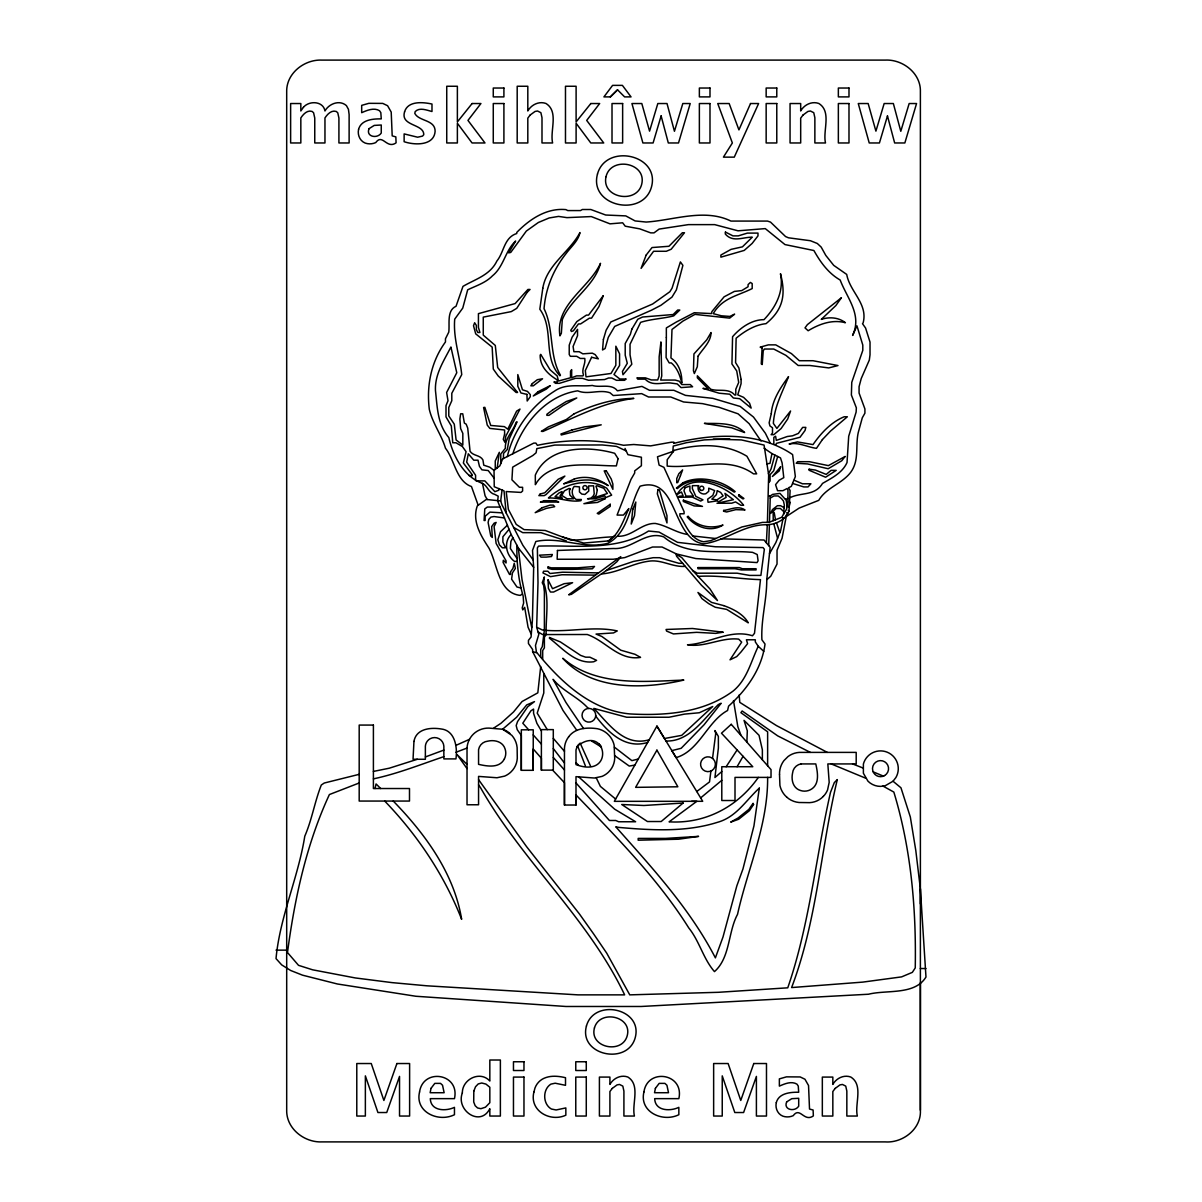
<?xml version="1.0" encoding="UTF-8"?>
<svg xmlns="http://www.w3.org/2000/svg" width="1202" height="1202" viewBox="0 0 1202 1202"><rect width="100%" height="100%" fill="white"/><g stroke="black" fill="none" stroke-linecap="round" stroke-linejoin="round"><path stroke-width="1.5" d="M521.322 770.317L521.322 729.809L533.237 729.809L533.237 770.317L521.322 770.317L521.322 735.474L517.236 729.674L516.184 725.572L517.551 721.576L527.738 706.731L534.499 701.607L526.686 704.913L516.65 717.218L502.631 729.223L511.797 735.323A21.29 21.29 0 0 1 517.13 747.629L517.281 758.192A20.344 20.344 0 0 1 511.045 771.864A20.945 20.945 0 0 1 504.585 776.131L496.982 777.754L478.561 776.402L478.561 804.769L467.022 804.769L467.022 750.138C466.661 743.362 469.862 736.616 475.256 732.499A21.681 21.681 0 0 1 488.929 728.096L502.752 729.253A22.012 22.012 0 0 1 509.858 733.4M533.237 770.317L533.237 748.981L541.381 758.222L541.381 770.121L553.296 770.121L553.296 729.614L541.381 729.614L541.381 770.121M767.627 777.393L767.627 779.437C767.477 826.48 747.479 869.286 737.532 914.361C727.946 932.031 730.335 957.648 714.469 971.607C703.245 958.76 699.534 941.286 688.791 927.959C657.599 878.392 616.325 836.953 575.998 794.943L575.998 805.024L564.459 805.039L564.459 782.697L552.604 770.121M893.026 781.24L895.911 777.514A17.76 17.76 0 0 0 887.331 752.242A17.76 17.76 0 0 0 863.382 764.051L863.382 773.232L867.979 781.195A17.76 17.76 0 0 0 880.525 786.393L885.123 785.792L893.026 781.24L900.959 787.791L910.335 816.999L915.789 850.43L920.386 888.939L920.386 1110.212C921.468 1128.798 902.897 1143.192 885.228 1141.9L321.866 1141.9C304.331 1142.636 286.256 1128.588 286.692 1110.212L286.692 91.788C286.196 73.397 304.316 59.304 321.866 60.1L885.228 60.1C902.807 59.183 921.032 73.352 920.386 91.788L920.386 903.904M779.512 774.298L779.918 785.477A22.072 22.072 0 0 0 784.831 795.228L786.754 797.181M769.475 522.149L770.302 495.945L772.646 494.383L779.933 493.376L786.258 500.348L787.055 506.643M768.709 545.603L769.4 524.448M506.147 512.908L504.044 490.882L494.247 486.735L494.022 470.373L499.867 465.82L502.616 458.939L533.778 443.102L535.897 443.102L537.384 445.326C565.571 439.286 595.351 439.076 623.522 445.281L633.77 444.5L650.613 445.882L671.437 442.186L673.856 442.186L673.661 443.433C712.32 433.501 758.507 431.172 792.599 454.581L795.348 476.578L791.337 486.359L788.527 487.802L790.105 490.551L789.038 511.015C785.342 519.865 776.327 524.297 767.161 524.778C744.203 524.042 725.662 541.095 703.531 543.845C671.137 539.322 678.649 474.94 640.095 486.194C629.442 504.87 629.187 532.125 607.896 543.274C583.661 549.735 559.862 536.092 535.822 541.501L532.516 550.411L533.673 567.314L532.411 620.247L531.074 637.03L528.444 640.35L528.444 643.521L532.636 649.531L532.636 651.649L563.017 710.487L576.795 730.35M766.38 542.808L767.297 524.763M767.417 522.374L768.664 474.97L764.066 445.071L741.364 439.917L713.312 439.151M786.649 514.516L782.051 538.286L777.033 550.276L777.033 564.038L770.752 576.239L766.756 579.725C766.876 599.798 760.896 619.571 761.903 639.764L765.028 644.047C761.692 669.063 746.727 689.678 728.592 706.145L727.571 710.502C707.347 721.395 699.248 750.919 676.095 757.621L671.843 750.634L681.173 748.29L704.072 724.761L721.155 703.26L718.27 704.612C703.38 719.187 689.182 741.859 665.998 741.018M516.86 545.242C516.635 562.19 518.347 579.935 523.155 596.042L523.636 603.028L522.224 607.851L522.765 609.895L524.673 607.356L528.054 627.174L531.074 633.935M540.69 666.524L537.82 692.833L522.074 701.517L513.524 711.975L500.933 723.319L493.857 727.991M498.965 488.523L498.8 490.221L494.848 491.678L484.857 480.89L476.383 480.89M766.756 579.725L770.166 547.331L764.051 540.014L720.945 538.827M783.569 514.186L784.35 505.186L783.464 501.039L781.465 498.575L778.145 495.945L773.923 495.945L770.257 498.094M533.177 560.042L522.855 545.287L501.97 504.825L500.678 500.933L502.075 489.875M710.923 770.978L709.511 781.931L696.739 791.532M712.531 758.447L715.716 733.626L714.935 730.546L718.375 736.42L718.375 748.065L714.935 777.529L721.786 771.564M672.759 452.252L673.255 446.062L686.597 442.667L704.387 439.902L729.764 438.835M783.208 517.807L780.579 530.833L775.816 542.628L769.49 553.641M764.066 448.241L771.954 453.605L770.001 463.326L766.756 463.882M920.386 888.939L925.976 977.031C914.797 995.436 886.76 989.622 868.475 994.234L641.117 1006.48L565.932 1006.48L415.892 996.263L337.416 983.987L302.513 975.168L290.689 970.495L281.704 964.906L276.024 958.61C279.781 917.081 298.216 877.535 304.782 836.201C312.039 819.448 314.639 801.899 321.31 785.011L324.255 783.028L359.188 774.328M788.978 507.154L790.105 502.196M746.863 742.1L747.313 730.801L744.023 720.374L759.033 735.308L762.368 749.763L762.368 759.769M774.884 455.062L771.023 469.065L768.439 473.693M777.679 456.475L773.697 470.778L770.091 474.655L770.091 481.01L768.664 482.573M507.334 456.55C513.539 429.76 531.179 405.915 554.347 391.236C566.097 382.942 579.469 386.984 592.301 385.451C600.144 388.006 611.683 383.153 617.392 390.8L641.958 386.398L649.471 390.289L673.841 390.289L685.471 395.383L712.831 398.343L740.222 406.471L753.474 417.034L765.373 433.261L770.076 442.742M512.863 453.74C522.284 424.216 545.678 395.578 577.711 390.83C587.883 395.188 599.362 389.087 610.03 392.784L613.245 395.533L641.688 393.64L648.509 396.991L670.746 396.991L683.577 401.979L702.509 403.632L719.036 407.298L738.073 413.819L749.147 423.675L761.031 441.044M775.936 444.575L776.447 443.343L800.006 437.273L805.055 430.466L805.836 427.386L802.666 427.386L798.368 433.426L792.539 435.815L787.295 436.506L776.312 440.398L775.606 436.221L773.833 437.378L773.833 443.733M698.197 576.389C719.217 575.007 739.681 579.079 760.475 579.634L754.495 633.304L752.482 635.768C730.23 628.721 709.511 643.611 687.499 644.798C704.898 647.728 721.095 637.165 738.674 639.118L741.664 642.123L730.02 659.823L736.706 656.608L741.033 651.95L747.599 643.641L746.412 639.78L755.307 639.78L755.307 641.898L758.252 646.3C750.874 661.761 746.983 679.686 733.13 691.045C703.561 712.936 665.442 715.911 629.878 713.928C590.678 710.247 561.064 682.015 537.069 652.866L532.636 651.649M577.05 746.788L575.998 749.973L575.998 764.622C615.424 779.136 606.89 723.634 577.621 745.856L585.419 765.959M743.061 756.328L737.081 766.726M737.111 749.943L726.143 766.726M700.646 797.903L721.801 780.323M512.863 537.715L510.88 541.456L510.369 548.458L517.16 558.66M656.923 726.098L614.327 801.343L702.719 801.313L656.923 726.098L664.451 738.524L681.714 735.354L712.741 706.536L699.294 712.756L684.569 714.108L669.018 717.233L626.663 717.233L593.833 708.414C608.873 723.935 624.154 747.073 649.17 739.771M577.621 745.856L577.636 745.826A10.232 10.232 0 0 1 579.98 743.392M577.05 746.788L577.636 745.826M562.626 537.009L583.721 543.049L608.963 540.87C619.586 533.418 623.538 519.91 628.841 508.596L623.417 515.087L617.062 515.087L630.975 479.418L634.686 473.002L634.686 470.899L641.402 465.715L641.402 457.241L627.94 454.672L625.025 448.436M468.81 475.466L472.281 475.631L472.281 474.805L463.356 462.995L466.075 451.682L462.379 446.513L455.979 442.772L452.763 442.772L451.306 425.914L446.002 416.899L446.002 405.63L448 400.732L446.618 392.483L456.775 372.74L450.915 347.002C443.899 360.78 434.643 374.348 435.47 390.695C437.318 406.997 437.363 424.321 448.827 437.573C453.094 455.979 463.566 476.683 482.453 483.354C487.621 485.818 488.613 493.015 494.773 494.413L498.184 496.156L497.673 501.159L511.181 534.529C503.247 542.042 506.207 555.429 514.501 561.394L517.341 561.394M568.606 736.886C575.127 727.781 587.447 727.285 597.529 728.743A22.072 22.072 0 0 1 607.295 733.656L609.234 735.594A21.335 21.335 0 0 1 614.147 745.195L614.703 758.447A20.344 20.344 0 0 1 608.482 772.135A20.945 20.945 0 0 1 602.022 776.387L594.419 778.025L575.998 776.657L575.998 805.039M758.342 777.393C737.743 806.782 705.289 824.016 669.093 821.837L696.829 801.313L691.586 801.328M610.361 96.896L617.543 89.819L624.619 96.896L631.035 96.896L622.396 85.372L612.584 85.372L603.93 96.896L610.361 96.896L617.543 89.819M509.077 529.316L502.887 536.768L502.887 542.057L505.561 547.796L502.391 547.796L499.371 544.822L497.838 539.743L500.498 531.78L507.409 525.199M522.029 594.254L520.241 595.396C498.064 593.007 497.523 563.663 488.929 548.067C480.905 535.852 471.74 521.007 477.344 505.847L486.299 499.461L500.678 500.933M626.197 450.93L616.461 446.393L602.307 444.965L554.798 445.071L536.813 448.616L536.092 452.793L532.832 455.498L512.668 467.142L511.932 479.808L519.414 487.291L522.6 487.291L522.6 491.032L520.977 492.414L506.192 491.558L508.371 509.378L516.229 524.388L524.072 529.631L545.197 530.473L570.98 540.149C585.284 540.044 599.272 537.174 613.576 536.843L614.928 535.701L608.287 540.915M606.379 570.514L616.957 561.695L620.773 556.631L568.696 594.81L571.371 594.344L606.379 570.514L633.409 561.454L653.182 557.698L659.537 557.698L678.845 563.287L682.631 563.287M467.052 748.065L455.934 752.272M672.414 451.606L657.479 456.79L659.102 465.114L663.91 467.323L684.088 511.646L684.088 513.765L679.881 513.765L679.881 515.883C686.297 525.529 690.609 539.503 703.621 541.771L710.938 540.615L741.889 526.987L762.549 522.374L768.904 522.374L781.706 517.326L786.589 509.137L787.956 501.85L787.956 490.191L787.1 488.523L782.848 490.701L777.559 490.701L775.56 484.661L779.166 480.244L783.779 477.645L782.111 462.92L780.474 457.887L771.954 453.605M469.471 739.32L455.828 745.42M768.664 495.945L770.302 495.945M443.854 750.093L425.373 756.944M785.537 499.341L787.956 498.424M790.105 497.613C801.524 492.129 814.746 496.186 822.514 483.429C831.769 478.02 842.437 472.882 847.034 462.53L848.702 436.281L856.124 412.076L856.35 407.839L851.377 395.007L851.767 382.311L862.796 350.368L862.796 345.064L856.951 325.847L852.609 335.433C862.36 314.654 847.094 298.291 840.168 280.021C828.388 273.275 820.5 262.276 813.889 250.512L784.981 244.577L765.268 228.605L738.043 230.814L714.664 224.624L688.4 224.624L659.117 229.086L654.008 232.872L650.703 232.872L639.764 228.861L625.205 226.186L622.666 222.791L610 223.842L591.264 216.57L566.938 217.637L558.554 216.405L549.149 217.968L538.391 222.46L526.341 231.054L510.73 252.435L508.656 252.856L515.643 241.031C505.216 250.572 503.893 266.589 492.429 275.859C485.668 282.831 476.217 285.73 467.683 289.802L462.755 308.088L454.717 319.146C453.064 338.047 459.825 356.153 461.733 374.588L451.802 393.294L451.802 400.702L448.782 407.478L448.782 415.952L454.281 424.186L456.099 439.977L462.83 445.04L462.83 433.396L460.636 428.573L459.885 419.047L460.636 413.804L462.755 413.804L464.378 423.074L466.181 424.186L467.728 428.122L470.057 451.276C473.197 456.069 480.124 454.882 482.934 459.945L483.76 465.174L489.785 467.202L494.022 470.373M443.854 756.659C420.399 764.562 397.637 773.712 373.401 778.866M359.188 782.983L329.393 794.552C306.405 844.014 294.61 898.645 287.488 952.525L298.532 965.341L312.655 969.819L355.311 977.947L392.077 982.62L426.875 985.805L578.042 994.865L624.634 994.865C588.003 918.088 522.179 861.098 480.394 787.445L478.561 784.861M417.334 759.273L389.283 768.198L373.401 771.429M638.277 759.033L631.861 760.641L614.447 747.178M634.851 765.073L629.247 766.08L614.673 755.637M617.738 536.242C631.891 536.993 641.372 523.005 655.3 523.441C666.614 525.529 675.93 532.621 687.349 534.424M647.653 742.475C624.995 749.282 608.362 732.589 595.666 716.076M502.331 512.848L489.92 512.112L485.127 516.274L485.127 520.511L484.075 520.511L484.782 508.912L487.351 507.049L500.062 507.049M615.619 799.045L600.399 786.408L596.252 777.859M504.479 517.957L494.037 516.544L490.912 517.115L488.763 519.444L488.117 522.554L490.777 536.002L492.309 537.459L491.678 526.596L494.142 523.17L496.125 522.419L494.082 526.626L496.125 543.439L506.072 560.868L506.072 562.972L503.337 560.282L503.082 562.386L509.528 574.451L510.504 574.451L510.504 571.912L512.923 568.441L514.231 563.302L515.357 568.441L512.443 572.858L511.601 579.154L516.98 587.012L521.097 588.018M685.26 566.367C672.519 567.434 661.16 559.005 648.344 561.274C632.252 563.453 617.558 572.813 601.541 573.925M801.133 763.931L815.782 763.931C817.721 772.57 819.974 784.831 810.358 789.774A12.741 12.741 0 0 1 800.457 790.48C793.019 788.227 791.081 780.008 792.539 773.187A10.262 10.262 0 0 1 801.133 763.886M276.024 950.136L286.692 950.136M920.356 968.511L925.976 968.557M715.731 538.511L692.502 535.942M792.704 483.489L803.792 486.93L808.029 486.93L810.884 483.79L802.485 483.79L794.191 480.214M598.401 572.903L562.626 572.212L549.99 573.519L547.796 571.22L543.574 571.22L542.943 572.903L550.486 576.644L561.98 574.751L595.05 575.127M862.871 767.943L852.564 763.931M873.253 771.879L883.335 776.101M865.68 778.205L831.243 763.931M566.262 540.81L540.795 532.651L522.75 532.651L513.63 527.408M882.974 786.078L893.837 792.073C911.116 848.882 916.315 908.727 915.248 967.926L912.348 972.358L901.62 976.88L862.781 982.109L791.607 987.563C817.044 920.717 820.771 848.537 837.298 779.602L834.308 782.607L830.462 792.479C815.767 857.447 809.532 924.623 787.761 987.819L718.465 992.296L629.758 994.865L606.725 953.171L593.608 933.909L579.499 914.061L526.536 846.599L478.561 779.632M827.337 752.392L776.462 725.572L739.786 702.374L739.185 694.981M692.607 570.454L710.006 588.98L717.474 600.549L701.382 585.179L676.576 556.241L676.14 554.392L681.684 557.503L692.607 570.454L697.145 573.189L737.096 573.189L749.597 575.412L760.896 575.412L764.352 549.239L763.03 547.586L715.4 546.775L677.537 542.342L659.027 532.065L648.539 531.029C616.115 551.643 574.992 544.912 538.586 546.114L537.369 547.857L538 582.775L536.663 627.234L542.387 629.983C567.329 632.913 592.751 625.596 617.257 630.915L613.531 632.928L596.042 634.07L601.902 636.504L620.758 650.192L635.002 654.294L640.546 657.404C618.745 660.875 605.853 640.966 587.282 634.506L542.628 634.566L538.075 631.921M783.148 517.897L784.004 518.362M810.373 752.392L777.709 735.879L742.145 710.968L740.913 712.696L767.627 731.793L767.627 765.749M784.32 507.83L780.594 505.696L777.409 505.696L772.465 509.588L770.602 513.389L776.176 508.506L780.414 508.506L783.854 511.736M591.7 741.078L601.436 747.058M788.227 510.459L789.038 511.015M786.739 512.638L787.55 513.194L786.544 516.379L799.12 508.1L818.742 500.363C826.18 487.516 842.332 483.76 851.016 471.89C859.385 460.141 855.283 445.792 858.243 432.615L862.3 417.785L864.914 413.172L864.914 408.95L859.069 393.039L859.069 386.683L861.248 378.495L869.316 360.074L870.023 354.815L870.023 342.104L865.575 328.026L862.51 323.699L863.141 322.857C868.16 303.715 849.814 291.861 846.704 274.417L833.722 265.372L825.804 255.425L821.176 247.086L817.315 243.48L810.433 240.731L788.467 237.801L785.552 236.554L770.512 222.1L767.507 221.078L730.951 221.078C704.432 208.096 673.676 220.312 646.15 222.054L635.107 220.928L625.776 215.894L605.703 215.023L590.798 209.509L582.339 209.509L580.506 210.575L567.795 210.575L565.902 209.614C546.61 207.766 529.586 219.23 516.74 232.467L516.74 233.519C504.014 237.5 504.179 252.029 496.892 261.014C490.07 275.243 475.241 279.149 462.98 286.376L456.039 306.27C446.498 310.492 449.879 323.924 448.767 332.143L445.461 338.784L445.461 341.954C431.248 361.456 426.349 385.526 429.309 409.341C432.57 423.359 441.495 434.718 445.476 448.226C454.762 459.975 455.964 480.995 471.469 486.54L478.141 505.156M578.883 777.078L614.718 809.231L635.618 821.762L618.669 821.762L615.755 820.485L609.429 820.485L575.998 782.938M758.252 646.3L763.781 651.349M494.022 478.02L488.222 470.553L481.912 469.832L479.463 466.361L478.005 460.186L473.768 460.186L468.314 453.815L466.661 462.124L475.586 475.256L475.586 480.56M575.998 762.699L578.432 765.088M467.022 764.382L457.091 754.631L467.022 768.604M380.673 788.527L376.061 783.929L375.039 788.527M393.249 801.058C425.057 833.752 454.086 873.238 461.643 919.32C444.364 875.251 417.545 835.059 384.7 801.058M588.334 708.489C578.162 696.98 563.032 691.405 553.07 679.325L565.947 702.464L583.496 728.472M564.459 751.325L553.296 738.374M528.67 729.809L522.795 723.213L530.908 710.803L533.568 709.06L533.568 713.297L536.903 723.349L541.381 730.876M533.237 734.918L541.381 744.083M553.296 757.455L564.459 769.986M598.761 743.692L601.03 746.247M533.673 567.314L518.317 547.962L511.181 534.529M531.705 627.459L521.999 579.514L518.317 547.962M553.296 748.561L564.459 762.97M547.256 729.614L537.204 713.132L543.785 692.998L543.785 673.946M487.186 499.461L485.082 495.795L482.453 483.354M580.205 743.242L590.648 766.32M779.888 532.546L776.402 522.63M775.5 519.775L774.223 512.683L773.141 511.676L773.232 520.661M777.574 538.286L773.772 523.711M536.663 627.234L538.812 634.325L535.476 645.474L536.483 652.491M733.49 700.586L737.833 726.684L740.958 735.384M503.368 458.563L503.578 453.334L507.274 449.533L509.152 439.121L517.07 421.842L516.124 422.323C513.134 431.398 504.69 438.354 505.351 448.301L500.783 453.995L500.783 463.521M920.386 982.68L920.386 1110.212M564.459 750.409L564.459 805.039M542.688 659.027L542.688 650.552L544.386 647.863L544.386 637.285L546.099 634.566C545.723 617.422 549.494 598.881 543.725 582.715L544.371 576.945L542.237 582.715L543.68 585.539L544.386 591.865L544.386 629.983L542.282 646.676L540.705 649.441L540.705 656.848M497.192 467.909L499.326 452.298L495.269 460.937L495.269 469.396M779.527 774.298A21.681 21.681 0 0 1 783.929 760.626L788.046 756.539A20.719 20.719 0 0 1 801.584 752.392L856.2 752.392L856.2 763.931L827.832 763.931L829.185 782.352L827.562 789.954A20.945 20.945 0 0 1 823.31 796.43M786.769 797.166A21.29 21.29 0 0 0 799.06 802.5L809.622 802.651A20.344 20.344 0 0 0 823.31 796.415M564.444 750.409A20.719 20.719 0 0 1 568.606 736.886M741.108 379.441L741.078 383.678L737.758 394.842L743.587 397.351L749.567 403.226L751.16 408.094L739.696 398.703L733.37 397.997L729.689 394.196L719.142 393.204L702.93 388.381L708.203 388.877L697.355 377.849L697.355 375.805L710.773 389.253C718.721 391.792 728.607 387.78 734.738 395.007L735.789 395.007L735.789 389.253L738.704 382.431L736.721 370.952L731.943 363.951L732.574 336.725C740.297 327.755 751.776 319.582 763.991 319.672C775.846 307.201 784.11 291.44 780.474 273.725C785.792 293.874 783.809 309.139 766.035 323.654C754.961 324.81 744.549 331.181 736.12 338.228L735.579 362.583L738.899 367.992L741.108 379.441M557.443 550.471L557.157 559.246L613.305 559.246L624.83 557.578L652.536 547.015L662.062 547.015L676.32 553.897L695.868 558.569L757.035 562.581L758.101 560.763L757.23 554.528L752.587 552.364C723.243 549.464 687.98 557.653 663.835 536.948C645.699 530.307 631.516 549.855 613.531 548.503L557.443 550.471M683.382 500.182L683.337 501.474L694.11 505.907L702.479 506.388L683.382 500.182M666.344 337.446L666.088 357.565L669.213 362.929L671.332 362.929C677.312 368.037 680.062 375.7 681.789 383.077C682.24 373.807 679.025 363.335 670.941 357.986L671.993 329.453L682.931 321.099L694.951 314.383L729.674 318.124L734.632 314.143L729.854 316.426L721.41 315.81L713.222 313.647C722.492 297.765 737.788 295.842 752.182 288.57L752.182 283.567L750.394 282.425L748.08 284.604L748.08 286.722L741.769 290.599L734.392 291.41L724.085 296.834L711.945 311.528L711.419 313.587L694.245 312.73L676.395 322.001L666.344 327.921L666.344 337.446M762.083 348.069L761.257 363.936L762.233 364.567L763.225 350.849L764.337 349.031L773.712 349.031L785.928 355.371L798.173 365.483L809.832 365.483L828.734 367.917L837.974 365.558L813.063 360.72L799.3 360.72L791.442 353.613L775.741 344.869L768.333 344.869L760.175 347.153L762.083 348.069M698.557 485.653C696.484 490.491 700.886 495.194 705.799 493.767L708.729 491.348L708.729 488.177L714.619 490.566L712.816 495.464L707.647 499.146L708.053 502.271L716.858 500.918L718.841 501.67L726.143 497.373L724.956 493.361L733.385 499.686L716.993 503.262L731.748 503.187L735.534 501.895L740.913 505.276L743.602 505.276C730.035 487.141 691.766 469.201 676.981 494.548L681.414 491.994L683.142 495.855L678.935 496.306L678.529 497.282L692.292 497.072L700.616 501.069L702.96 499.837L695.823 496.366L692.367 488.658L692.367 485.653L698.557 485.653M462.334 1092.979C455.678 1110.167 480.259 1127.536 489.83 1108.695L489.83 1116.042L500.378 1116.042L500.378 1060.014L489.83 1060.014L489.83 1081.019C480.154 1070.291 462.169 1079.171 462.334 1092.979M725.422 232.061L725.287 234.029C732.814 242.789 742.926 237.034 752.242 237.185L742.43 246.846L731.056 249.37L720.884 255.034L720.884 257.153L744.203 250.422L752.152 243.42L757.981 235.877L757.981 233.098L747.389 233.098L738.268 235.877L732.98 235.877L725.422 232.061M548.112 566.923L548.007 568.321L552.124 569.342L572.242 569.342L592.346 568.786L594.509 566.458L577.621 567.84L551.147 567.84L548.112 566.923M419.558 1091.972C414.675 1112.045 438.354 1122.698 454.461 1114.72L454.461 1107.342C445.837 1111.504 430.692 1111.144 430.301 1098.643L454.461 1098.643C460.141 1073.386 423.059 1067.616 419.558 1091.972M526.927 394.391L527.182 401.002L530.277 396.72L530.277 394.602L527.483 391.416L522.449 389.779L517.807 374.588L517.807 386.233L520.917 392.964L526.927 394.391M548.052 579.905L548.397 588.304L550.426 592.03L553.596 592.03L572.603 582.685L564.189 583.691L552.529 588.695L548.052 579.905M643.926 1091.972C639.058 1112.045 662.738 1122.698 678.845 1114.72L678.845 1107.342C670.22 1111.504 655.075 1111.144 654.684 1098.643L678.845 1098.643C684.524 1073.386 647.442 1067.616 643.926 1091.972M533.928 1092.002C529.09 1110.573 550.035 1122.548 565.841 1115.186L565.841 1107.913L556.12 1109.972L551.448 1109.04C542.673 1104.232 542.418 1089.312 550.937 1084.114L555.189 1083.212L565.511 1085.316L565.511 1077.713C557.878 1075.88 549.284 1075.144 542.207 1079.231A17.219 17.219 0 0 0 534.98 1088.02L533.928 1092.002M603.404 339.4L602.548 349.962L605.102 348.52L608.302 337.326L614.703 326.418L651.529 310.176L660.92 305.293L671.978 297.104L676.38 289.892L682.901 265.341L680.392 261.931L672.068 288.149L669.845 291.755L652.641 304.001L610.826 321.986L606.108 330.265L603.404 339.4M698.046 567.569L697.941 568.726L735.008 568.726L741.243 569.928L756.073 569.928L756.073 568.726L742.31 568.726L739.35 567.569L698.046 567.569M809.126 469.201L809.036 470.237L825.594 477.224L836.216 470.358L831.108 470.358L826.21 474.414L815.422 470.072L809.126 469.201M606.018 176.709C601.165 198.135 636.985 204.52 641.778 183.921C646.631 162.51 610.811 156.125 606.018 176.709M597.319 490.01L596.222 495.134L593.307 498.019L607.386 493.496L603.78 488.282L596.883 485.713L595.967 486.254L597.319 490.01M404.578 111.801C400.146 126.39 424.051 123.626 423.75 134.714L422.533 136.096L417.62 137.208L404.127 133.903L404.127 141.701C414.405 145.217 433.997 146.043 435.109 131.364C435.289 119.494 418.927 121.567 414.795 113.379L415.201 111.576C419.558 107.068 426.86 110.238 431.984 111.501L431.984 104.033C422.924 102.08 407.929 100.637 404.578 111.801M473.813 1091.085L473.708 1101.964L475.151 1105.705L477.54 1107.943L480.89 1108.695L485.473 1107.192L489.83 1102.7L489.83 1087.254L485.908 1084.069L481.717 1083.002L478.231 1083.934L475.541 1086.728L473.813 1091.085M358.572 129.425C357.355 134.864 359.849 140.919 365.183 143.068A14.184 14.184 0 0 0 375.76 142.572C382.597 133.091 386.593 149.529 396.089 142.843L395.834 136.893L392.198 135.871L391.206 112.071L387.585 105.716L382.747 103.402L368.864 103.327L361.682 105.37L361.682 112.688C367.031 110.314 373.972 107.339 379.501 110.704L380.824 112.627L381.259 118.908C372.966 118.713 361.081 119.734 358.572 129.425M632.793 509.287L631.23 524.042L634.506 515.688L635.813 502.045L632.793 509.287M759.303 788.136L753.954 825.864L742.956 868.956L736.826 885.889L723.003 936.989L715.385 957.874C690.053 908.922 652.205 867.754 615.755 826.781L618.684 827.397C651.334 830.282 685.726 832.355 717.339 822.363C736.225 817.24 745.796 800.502 759.303 788.136M776.282 1102.67C775.08 1108.034 777.544 1114.029 782.818 1116.147A14.003 14.003 0 0 0 793.26 1115.651C800.021 1106.276 803.973 1122.518 813.348 1115.922L813.108 1110.032L809.517 1109.04L808.54 1085.511L804.949 1079.231L800.171 1076.947L786.454 1076.857L779.362 1078.885L779.362 1086.127C784.651 1083.783 791.487 1080.823 796.971 1084.159L798.263 1086.067L798.699 1092.257C790.51 1092.077 778.746 1093.084 776.282 1102.67M660.905 342.194L659.147 356.904L659.147 375.971L657.704 379.952L651.364 379.952L645.369 377.849L636.91 377.849L637.736 379.141L645.143 379.141C652.13 386.473 661.491 382.491 670.07 382.927L677.252 383.919L681.053 387.6L692.607 386.743L690.279 384.58L681.804 384.58L679.25 381.199L675.178 380.057L660.664 380.057L661.761 375.971L660.905 342.194M704.537 423.389L731.702 427.822L744.624 432.54C734.347 422.172 718 423.63 704.537 423.389M542.793 288.255L539.818 309.23C554.558 329.303 542.312 357.355 559.937 375.79L560.402 375.144C548.773 354.8 554.272 329.633 544.04 308.644C545.693 288.074 553.431 269.503 566.142 253.502C570.995 246.861 578.297 240.911 579.98 232.542C569.357 252.435 546.715 264.831 542.793 288.255M723.649 510.429L723.544 511.226L726.639 511.977L735.834 509.633L745.045 509.964C737.953 505.201 730.741 509.588 723.649 510.429M698.046 356.213L697.31 366.745L694.35 373.552L693.449 370.817L693.945 353.929L706.746 339.85L711.058 332.548C710.968 341.894 702.749 348.775 698.046 356.213M657.945 489.635L657.329 493.827L666.975 522.945L666.975 515.688L659.387 489.92L657.945 489.635M597.499 173.974C588.619 206.413 642.905 218.013 651.469 187.001C660.349 154.562 606.063 142.948 597.499 173.974M586.441 1025.982C578.432 1055.296 627.459 1065.768 635.197 1037.762C643.22 1008.448 594.179 997.976 586.441 1025.982M594.449 1027.92C589.055 1047.603 622.005 1054.65 627.189 1035.823C632.583 1016.141 599.648 1009.109 594.449 1027.92M562.311 319.597L561.349 333.285L559.937 335.869C555.008 304.391 588.725 288.72 600.504 263.313C594.599 286.121 570.785 298.772 562.311 319.597M738.809 494.698L738.584 495.96L742.971 498.95L743.918 498.484L738.809 494.698M413.954 741.424L413.037 759.273L425.373 759.273L425.373 746.126A9.27 9.27 0 0 1 430.196 738.704L432.329 737.863A9.27 9.27 0 0 1 443.854 746.126L443.854 758.898L455.934 758.898C457.616 747.614 455.182 730.47 441.134 728.968C430.737 727.285 416.177 728.562 413.954 741.424M431.007 1088.366L430.151 1092.723L444.139 1092.723L442.531 1085.241L440.518 1083.378L434.793 1083.378L431.007 1088.366M655.39 1088.366L654.534 1092.723L668.522 1092.723L666.915 1085.241L664.901 1083.378L659.177 1083.378L655.39 1088.366M595.726 715.776L595.366 717.534A6.851 6.851 0 0 1 583.691 719.743A6.851 6.851 0 0 1 587.613 708.534L589.401 708.429A6.851 6.851 0 0 1 595.726 715.776M369.089 128.644C365.498 136.758 377.353 139.116 381.259 133.016L381.259 125.008L374.228 125.414L369.089 128.644M786.664 1101.888C783.118 1109.897 794.838 1112.241 798.699 1106.201L798.699 1098.297L791.757 1098.688L786.664 1101.888M771.293 413.533L769.145 422.819L769.926 425.899L772.495 427.762L772.495 433.051L771.143 434.688L773.788 434.673L781.105 428.558L787.716 418.972L790.585 410.994L776.883 428.438L773.352 423.359C774.404 406.471 782.472 392.107 788.527 376.677C780.579 387.495 772.315 399.86 771.293 413.533M618.083 458.683L616.356 465.88C591.324 466 550.396 458.293 535.356 484.661L535.311 475.121C548.247 445.431 588.124 445.762 614.688 453.304L618.083 458.683M591.594 357.279L585.314 370.577L586.02 376.857L611.007 373.476L615.845 365.273L615.845 346.206L619.571 353.824L619.571 365.468L613.982 374.468L619.841 379.006L626.167 379.006L624.499 380.313L616.491 380.313L611.728 377.999L608.543 377.999L604.606 379.562L588.514 380.268L582.459 378.345L575.518 378.345L559.441 383.333L555.564 383.333L553.897 382.011L557.232 382.011L557.232 379.892C548.458 374.558 539.953 366.865 540.164 355.251L540.705 354.35L550.035 369.75L557.232 375.986L558.464 381.034L570.514 377.774L570.514 371.418L571.656 369.63L571.656 377.774L576.614 375.88L582.97 375.88L583.481 374.964C581.182 369.164 585.81 364.221 584.788 358.451L580.326 358.451L576.675 356.303L570.319 356.303L569.222 354.5L569.222 345.169L572.107 337.206L577.531 329.363L577.531 335.719L573.084 346.476L573.895 351.705L579.184 351.705L582.85 353.839L592.316 353.163L595.155 354.605L598.311 358.842L591.594 357.279M581.167 499.506L580.866 500.678C569.838 502.601 559.366 497.448 548.413 498.004C563.528 483.7 588.063 476.924 606.755 488.222L611.653 495.134L605.793 497.583L604.711 495.765L594.945 498.815L587.538 498.815L591.189 498.019L593.427 495.75L594.239 493.782L593.533 485.818L588.559 485.954L588.77 491.062L584.923 494.458L581.813 494.082L579.454 491.964L579.454 486.885L574.18 486.419C570.875 490.461 571.897 496.486 576.164 499.506L581.167 499.506M549.584 637.526L549.419 638.202C562.371 648.148 575.638 664.375 593.743 661.761L596.583 660.349L589.881 657.178L585.644 657.178L580.656 655.406L560.357 641.928L549.584 637.526M504.6 434.238L503.277 439.361L505.035 442.471L505.757 436.251L520 409.071L516.635 411.114L507.785 429.189L504.404 426.635L490.701 425.448L484.842 407.343L483.595 407.508L487.246 425.087L489.86 428.408L504.6 430L504.6 434.238M717.324 490.777L716.302 494.758L711.869 499.146L716.858 499.867L723.123 495.885L720.659 492.429L717.324 490.777M631.831 329.198L630.374 334.291L625.205 343.532L625.205 355.176L627.294 363.289L622.426 371.463L622.997 374.739L631.801 364.236L630.043 354.875L630.043 344.283L640.621 322.346C651.394 318.921 662.678 318.71 673.706 315.886L679.791 310.041L677.673 310.041L673.165 314.533L642.604 317.012L637.796 319.236L631.831 329.198M661.13 115.918L653.092 142.963L642.89 142.963L631.936 103.537L641.808 103.537L649.561 131.138L657.825 103.537L667.02 103.537L674.442 131.288L682.811 103.537L690.218 103.537L678.514 142.963L668.312 142.963L661.13 115.918M887.467 115.918L879.428 142.963L869.226 142.963L858.273 103.537L868.16 103.537L875.912 131.138L884.161 103.537L893.356 103.537L900.794 131.288L909.163 103.537L916.555 103.537L904.851 142.963L894.649 142.963L887.467 115.918M684.885 487.757L683.983 490.807L686.011 496.095L693.434 496.095L689.903 490.807L689.903 486.059L684.885 487.757M780.594 466.842L779.272 470.868L772.39 476.473L780.594 466.842M552.214 554.528L551.523 556.526L546.264 557.112L540.975 557.112L539.518 555.174L552.214 554.528M396.915 1063.53L383.889 1100.461L371.253 1063.53L356.784 1063.53L356.784 1116.042L365.363 1116.042L365.363 1075.865L377.924 1112.526L386.728 1112.526L399.53 1076.406L399.53 1116.042L409.612 1116.042L409.612 1063.53L396.915 1063.53M753.774 1063.53L740.763 1100.461L728.127 1063.53L713.642 1063.53L713.642 1116.042L722.237 1116.042L722.237 1075.865L734.798 1112.526L743.602 1112.526L756.404 1076.406L756.404 1116.042L766.485 1116.042L766.485 1063.53L753.774 1063.53M527.062 292.462L516.74 308.343L511.286 311.603L483.264 317.118L483.264 335.133L495.299 345.455L497.688 367.542L517.551 392.468L516.094 392.468L498.214 375.971L493.301 369.074L492.174 347.108L475.707 333.855L473.513 325.727L474.64 322.752L476.368 325.426L476.368 329.664L477.795 332.503L479.914 332.503L478.426 327.425L478.426 313.647L515.117 303.58L527.918 289.457L530.037 289.457L527.062 292.462M646.165 255.079L641.087 268.377L653.587 251.278L666.299 251.278L671.182 249.25L684.479 232.752L682.36 232.752L668.928 246.275L652.025 247.552L646.165 255.079M603.254 295.722L598.987 306.57L591.549 318.154L589.431 318.154L580.566 323.939L578.447 323.939L573.414 330.76L571.431 331.497L570.77 330.31L576.81 321.61L586.426 315.104L588.544 315.104L603.254 295.722M680.437 475.661L677.718 482.558L676.741 482.753L676.741 478.516L678.875 473.663L682.616 469.922L680.437 475.661M750.529 103.537L738.929 129.891L729.163 103.537L717.744 103.537L732.364 142.963L723.424 157.146L734.272 157.146L758.612 103.537L750.529 103.537M570.379 488.883L569.357 490.747L569.838 494.969L573.504 498.785L567.059 498.785L561.71 495.359L564.444 490.822L569.162 488.418L570.379 488.883M656.923 750.153L635.618 787.355L677.853 786.784L656.923 750.153M562.22 492.369L559.967 495.975L562.311 498.109L555.054 496.621L558.93 493L561.8 491.633L562.22 492.369M532.321 383.573L530.833 385.812L533.282 385.812L542.553 378.765L537.339 379.697L532.321 383.573M753.549 804.514L749.432 810.659L738.659 819.253L730.696 822.123L738.088 817.976L748.846 809.397L753.098 803.327L753.549 804.514M822.408 439.571L816.458 448.331C807.428 447.189 798.744 442.035 789.098 443.989L797.377 441.915L813.018 444.59C821.011 433.141 831.048 422.202 844.165 416.778L847.35 416.778L830.462 431.142L822.408 439.571M504.389 758.928C499.461 768.544 487.201 766.275 478.561 764.352L478.561 749.702A10.262 10.262 0 0 1 487.817 741.153C494.623 739.576 502.872 741.619 505.11 749.026A12.741 12.741 0 0 1 504.389 758.928M303.415 107.324L300.831 110.96L300.831 103.537L290.629 103.537L290.629 142.963L300.831 142.963L300.831 117.931C303.22 114.295 307.261 109.758 312.114 111.44L313.587 112.763L314.759 118.036L314.759 142.963L324.961 142.963L324.961 117.931C327.365 114.28 331.436 109.803 336.305 111.47L337.762 112.793L338.919 118.036L338.919 142.963L349.121 142.963L349.121 114.551L348.445 109.337L346.416 105.611C339.61 99.571 329.017 103.657 324.961 110.96C323.293 100.938 309.049 100.427 303.415 107.324M841.385 297.78L835.871 305.548L821.282 319.386C829.23 316.697 838.665 317.343 845.397 322.722C832.355 319.236 819.253 324.014 808.15 330.745L805.009 327.891L807.368 324.645L841.385 297.78M674.127 450.404L667.185 459.765L667.185 466.106C695.778 468.81 727.706 455.453 753.504 473.858L756.674 473.858L746.923 456.264C725.257 443.012 697.881 443.628 674.127 450.404M530.172 115.016L527.813 118.142L527.813 142.963L517.191 142.963L517.191 86.259L527.813 86.259L527.813 110.96C531.359 104.709 538.962 100.938 545.963 103.477C559.065 111.591 549.735 130.763 552.62 142.963L541.997 142.963L541.997 117.721L540.885 112.688L537.549 111.005L535.04 111.455L530.172 115.016M803.041 115.016L800.682 118.142L800.682 142.963L790.06 142.963L790.06 103.537L800.682 103.537L800.682 110.96C804.228 104.709 811.831 100.938 818.832 103.477C831.934 111.591 822.604 130.763 825.504 142.963L814.866 142.963L814.866 117.721L813.754 112.688L810.418 111.005L807.909 111.455L803.041 115.016M612.239 1088.426L609.91 1091.521L609.91 1116.042L599.407 1116.042L599.407 1077.082L609.91 1077.082L609.91 1084.414C613.396 1078.239 620.908 1074.513 627.835 1077.022C640.786 1085.045 631.561 1103.992 634.416 1116.042L623.913 1116.042L623.913 1091.085L622.816 1086.112L619.511 1084.459L617.047 1084.895L612.239 1088.426M835.165 1088.426L832.836 1091.521L832.836 1116.042L822.333 1116.042L822.333 1077.082L832.836 1077.082L832.836 1084.414C836.322 1078.239 843.849 1074.513 850.761 1077.022C863.712 1085.045 854.487 1103.992 857.342 1116.042L846.839 1116.042L846.839 1091.085L845.742 1086.112L842.452 1084.459L839.973 1084.895L835.165 1088.426M472.101 103.537L457.376 121.913L457.376 86.259L446.738 86.259L446.738 142.963L457.376 142.963L457.376 123.25L472.055 142.963L484.977 142.963L467.969 120.41L480.92 103.537L472.101 103.537M590.828 103.537L576.104 121.913L576.104 86.259L565.481 86.259L565.481 142.963L576.104 142.963L576.104 123.25L590.798 142.963L603.72 142.963L586.696 120.41L599.663 103.537L590.828 103.537M845.066 456.505L841.821 460.697L828.163 468.75L807.639 463.942L796.22 463.236L797.662 461.688L809.307 461.688L828.388 465.625L845.066 456.505M540.209 493.992L538.872 495.63L544.175 495.63L546.024 494.608L564.88 476.082L558.194 479.282L544.776 492.775L540.209 493.992M731.237 724.31L721.485 733.205L752.768 766.726L721.786 766.726L721.801 800.517L735.008 800.517L735.008 777.393L771.023 777.393L771.023 769.626L731.237 724.31M538.015 391.747L533.282 395.984L546.294 389.117L550.276 385.647L538.015 391.747M683.097 803.041L661.19 821.522L647.427 821.522L621.719 804.499L643.911 805.49L683.097 803.041M683.006 482.783L676.395 488.072L677.387 488.553C693.253 473.964 718.571 481.536 734.212 492.129L735.143 491.633C722.117 480.064 699.113 474.91 683.006 482.783M552.8 409.837L546.865 414.269L546.865 415.336L548.983 415.336L562.912 405.69L576.78 397.952L566.307 401.498L552.8 409.837M573.985 413.894L566.307 419.528L548.518 426.8L541.366 431.338L542.898 431.443C572.588 418.612 601.075 402.775 633.845 398.403C613.215 398.508 592.511 405.014 573.985 413.894M542.087 507.755L535.19 512.683L546.399 508.371L554.708 506.688L553.296 505.11L550.11 505.11L542.087 507.755M610.225 504.269L597.214 513.374L598.821 514.08L610.225 506.388L610.225 504.269M688.115 516.379L687.183 516.86C695.703 527.332 710.833 532.741 723.003 525.049C710.427 529.09 697.205 526.611 688.115 516.379M605.162 498.71L597.544 502.421L583.887 503.698L604.381 497.989L605.162 498.71M574.225 479.042L563.633 483.865C578.132 479.748 594.419 477.089 608.197 485.623C598.596 478.336 585.885 475.211 574.225 479.042M711.704 770.662L709.916 771.399A7.407 7.407 0 0 1 700.646 763.27A7.407 7.407 0 0 1 711.704 757.816L713.237 758.988A7.407 7.407 0 0 1 711.704 770.662M884.552 775.591L882.614 776.402A8.038 8.038 0 0 1 873.569 772.661L872.772 770.722A8.038 8.038 0 0 1 877.791 761.091A8.038 8.038 0 0 1 887.812 765.253A8.038 8.038 0 0 1 884.552 775.591M544.236 500.678L540.389 502.105L558.75 502.045L555.88 500.678L544.236 500.678M571.927 430.015L560.973 433.982L561.274 434.974L601.225 424.832L584.247 426.935L571.927 430.015M683.637 680.107C644.257 689.272 591.97 690.925 562.776 658.275C596.447 686.718 642.724 681.519 683.637 680.107M722.988 632.207L715.671 633.379L696.664 632.327L673.436 633.935L666.584 631.08L666.073 629.472L692.502 628.496L722.988 632.207M698.467 836.397L678.544 839.221L638.172 840.213L638.172 838.41L665.698 838.41L698.467 836.397M503.908 88.031L493.271 88.031L493.271 96.896L503.908 96.896L503.908 88.031M709.991 88.031L699.369 88.031L699.369 96.896L709.991 96.896L709.991 88.031M776.777 88.031L766.155 88.031L766.155 96.896L776.777 96.896L776.777 88.031M848.988 88.031L838.35 88.031L838.35 96.896L848.988 96.896L848.988 88.031M503.908 103.537L493.271 103.537L493.271 142.963L503.908 142.963L503.908 103.537M622.636 103.537L612.013 103.537L612.013 142.963L622.636 142.963L622.636 103.537M709.991 103.537L699.369 103.537L699.369 142.963L709.991 142.963L709.991 103.537M776.777 103.537L766.155 103.537L766.155 142.963L776.777 142.963L776.777 103.537M848.988 103.537L838.35 103.537L838.35 142.963L848.988 142.963L848.988 103.537M606.304 470.868L604.185 470.868L612.87 489.349L612.87 484.06L611.247 479.012L606.304 470.868M373.401 725.076L359.188 725.076L359.188 801.058L409.491 801.058L409.491 788.527L373.401 788.527L373.401 725.076M523.967 1061.757L513.464 1061.757L513.464 1070.516L523.967 1070.516L523.967 1061.757M586.275 1061.757L575.773 1061.757L575.773 1070.516L586.275 1070.516L586.275 1061.757M523.967 1077.082L513.464 1077.082L513.464 1116.042L523.967 1116.042L523.967 1077.082M586.275 1077.082L575.773 1077.082L575.773 1116.042L586.275 1116.042L586.275 1077.082M723.814 605.643L711.599 602.412L697.941 592.466L701.953 598.626L708.759 603.674L715.25 607.25L726.699 609.399L748.26 622.831C743.467 614.087 732.98 608.903 723.814 605.643M700.646 490.161A2.119 2.119 0 0 0 703.831 488.328A2.119 2.119 0 0 0 700.646 486.479A2.119 2.119 0 0 0 700.646 490.161M583.481 489.199A2.119 2.119 0 0 0 587.027 488.237A2.119 2.119 0 0 0 584.442 485.653A2.119 2.119 0 0 0 583.481 489.199"/></g></svg>
